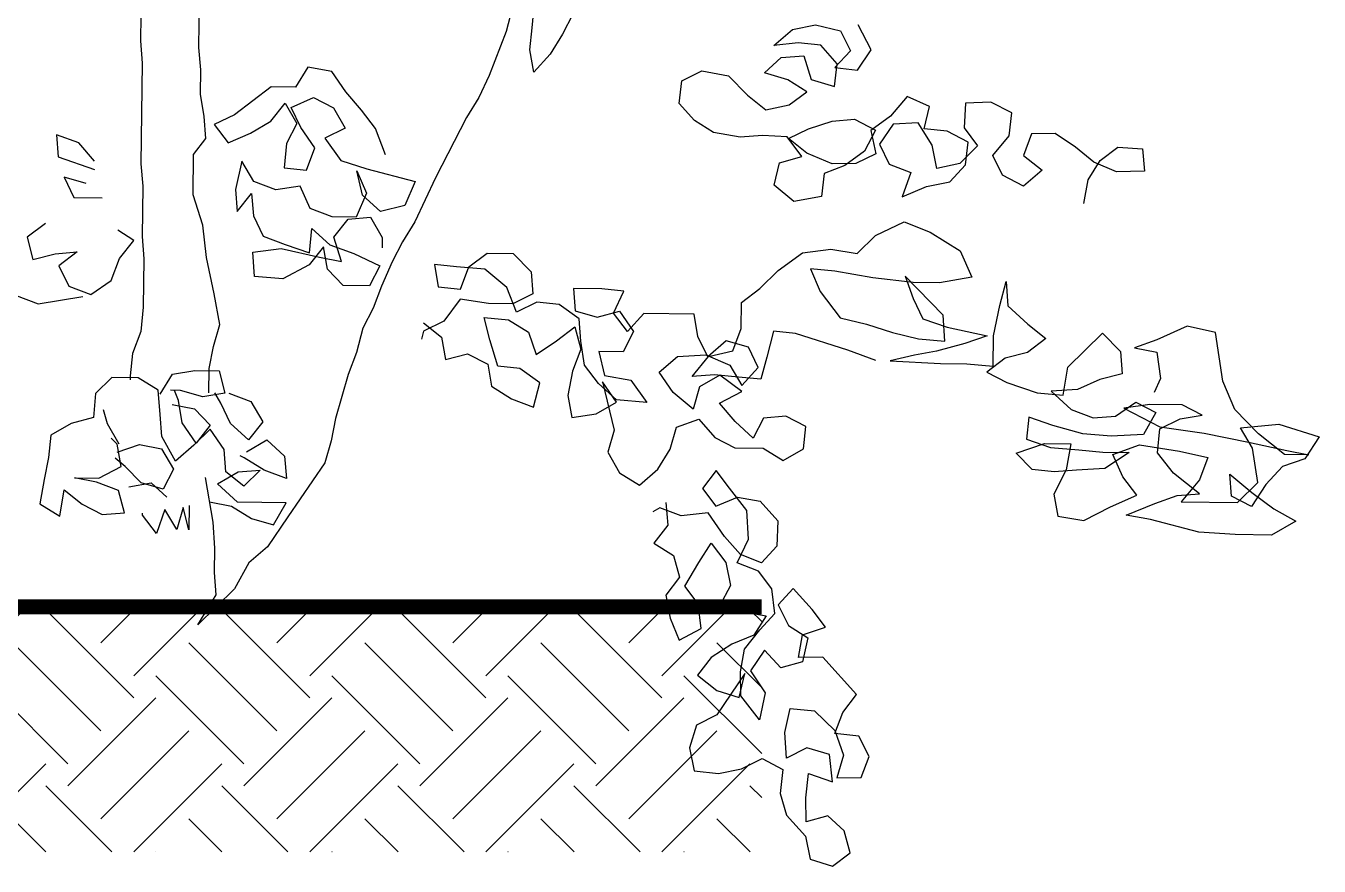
# Model space of a CAD drawing. Header units: millimetres. Extents: x 233857 to 235003, y 252930 to 253232.
# Drawn here: x 234419 to 234432.19, y 253005.93 to 253014.51 of the extents above; entities that cross this region are included whole.
import ezdxf

# ---------------------------------------------------------------- set-up
doc = ezdxf.new("R2010")
doc.units = ezdxf.units.MM
doc.layers.add('1DIVERS', color=7, linetype='CONTINUOUS')

msp = doc.modelspace()

# ---------------------------------------------------------------- hatches: boundary and pattern name
at = {"layer": '1DIVERS'}
h = msp.add_hatch(dxfattribs=at)
h.set_pattern_fill('EARTH', color=256, scale=0.2, angle=45, style=0)
h.set_pattern_definition([(45, (234416.508, 253006.0795), (1e-16, 1.79605), [1.27, -1.27]), (45, (234416.1713, 253006.4163), (1e-16, 1.79605), [1.27, -1.27]), (45, (234415.8345, 253006.753), (1e-16, 1.79605), [1.27, -1.27]), (135, (234415.8345, 253006.9775), (-1.79605, 1e-16), [1.27, -1.27]), (135, (234416.1713, 253007.3143), (-1.79605, 1e-16), [1.27, -1.27]), (135, (234416.508, 253007.651), (-1.79605, 1e-16), [1.27, -1.27])])
h.paths.add_polyline_path([(234408.508, 253008.58), (234408.508, 253006.079), (234426.508, 253006.079), (234426.508, 253008.58)])

# ---------------------------------------------------------------- linework, layer by layer
at = {"layer": '1DIVERS', "color": 104}
for points in [[(234420.186, 253015.654), (234420.17, 253014.356), (234420.187, 253014.13), (234420.174, 253013.1), (234420.192, 253012.873), (234420.186, 253012.358), (234420.203, 253012.132), (234420.197, 253011.637), (234420.173, 253011.391), (234420.088, 253011.165), (234420.065, 253010.939), (234420.064, 253010.898)], [(234420.866, 253010.764), (234420.869, 253011.011), (234420.913, 253011.237), (234420.978, 253011.463), (234420.92, 253011.773), (234420.842, 253012.144), (234420.805, 253012.474), (234420.706, 253012.784), (234420.711, 253013.196), (234420.837, 253013.359), (234420.819, 253013.586), (234420.781, 253013.813), (234420.784, 253014.06), (234420.766, 253014.287), (234420.775, 253015.028)], [(234423.964, 253014.7), (234423.899, 253014.453), (234423.728, 253014.003), (234423.622, 253013.777), (234423.496, 253013.573), (234423.18, 253012.959), (234422.968, 253012.509), (234422.842, 253012.304), (234422.736, 253012.1), (234422.63, 253011.854), (234422.545, 253011.628), (234422.439, 253011.424), (234422.374, 253011.177), (234422.289, 253010.952), (234422.16, 253010.501), (234422.116, 253010.275), (234422.051, 253010.049), (234421.674, 253009.498), (234421.674, 253009.498), (234421.464, 253009.191), (234421.276, 253009.029), (234421.129, 253008.763), (234420.754, 253008.397), (234420.943, 253008.704), (234420.925, 253008.93), (234420.928, 253009.177), (234420.911, 253009.445), (234420.834, 253009.899)], [(234424.581, 253014.63), (234424.475, 253014.426), (234424.349, 253014.221), (234424.182, 253014.038), (234424.143, 253014.265), (234424.167, 253014.491), (234424.191, 253014.738)], [(234429.794, 253012.695), (234429.838, 253012.939), (234429.96, 253013.135), (234430.142, 253013.271), (234430.393, 253013.256), (234430.413, 253013.026), (234430.127, 253013.02), (234429.896, 253013.12), (234429.708, 253013.27), (234429.502, 253013.41), (234429.261, 253013.407), (234429.179, 253013.187), (234429.367, 253013.037), (234429.178, 253012.873), (234428.965, 253012.984), (234428.864, 253013.188), (234429.032, 253013.387), (234429.058, 253013.621), (234428.845, 253013.732), (234428.587, 253013.719), (234428.572, 253013.468), (234428.708, 253013.285), (234428.53, 253013.104), (234428.293, 253013.055), (234428.245, 253013.292), (234428.105, 253013.52), (234427.848, 253013.507), (234427.708, 253013.301), (234427.809, 253013.097), (234428.029, 253013.014), (234427.939, 253012.766), (234428.189, 253012.871), (234428.425, 253012.919), (234428.586, 253013.09), (234428.612, 253013.323), (234428.399, 253013.434), (234428.166, 253013.46), (234428.22, 253013.687), (234427.99, 253013.787), (234427.822, 253013.588), (234427.622, 253013.441), (234427.67, 253013.205), (234427.467, 253013.104), (234427.226, 253013.102), (234426.968, 253013.209), (234426.779, 253013.359), (234426.983, 253013.46), (234427.226, 253013.536), (234427.455, 253013.556), (234427.668, 253013.445), (234427.557, 253013.232), (234427.357, 253013.085), (234427.143, 253013.002), (234427.117, 253012.769), (234426.834, 253012.717), (234426.635, 253012.884), (234426.689, 253013.111), (234426.915, 253013.177), (234426.768, 253013.376), (234426.517, 253013.392), (234426.288, 253013.372), (234426.015, 253013.422), (234425.82, 253013.544), (234425.666, 253013.716), (234425.693, 253013.949), (234425.896, 253014.05), (234426.169, 253013.999), (234426.361, 253013.803), (234426.55, 253013.653), (234426.786, 253013.702), (234426.969, 253013.837), (234426.773, 253013.959), (234426.536, 253014.031), (234426.707, 253014.185), (234426.937, 253014.205), (234427.013, 253013.962), (234427.251, 253013.89), (234427.277, 253014.123), (234427.112, 253014.312), (234426.879, 253014.338), (234426.632, 253014.308), (234426.821, 253014.472), (234427.057, 253014.52), (234427.312, 253014.459), (234427.413, 253014.255), (234427.252, 253014.084), (234427.486, 253014.058), (234427.625, 253014.264), (234427.492, 253014.521)], [(234422.668, 253013.192), (234422.568, 253013.461), (234422.426, 253013.648), (234422.264, 253013.836), (234422.122, 253014.043), (234421.876, 253014.088), (234421.75, 253013.883), (234421.502, 253013.886), (234421.128, 253013.603), (234420.921, 253013.503), (234421.063, 253013.315), (234421.291, 253013.415), (234421.498, 253013.536), (234421.645, 253013.72), (234421.765, 253013.512), (234421.66, 253013.308), (234421.636, 253013.061), (234421.862, 253013.038), (234421.948, 253013.263), (234421.806, 253013.471), (234421.706, 253013.678), (234421.934, 253013.778), (234422.138, 253013.673), (234422.259, 253013.465), (234422.052, 253013.365), (234422.214, 253013.136), (234422.48, 253013.05), (234422.973, 253012.921), (234422.867, 253012.675), (234422.619, 253012.616), (234422.436, 253012.783), (234422.377, 253013.031), (234422.477, 253012.803), (234422.371, 253012.557), (234422.124, 253012.561), (234421.899, 253012.646), (234421.799, 253012.874), (234421.551, 253012.836), (234421.326, 253012.921), (234421.205, 253013.128), (234421.139, 253012.841), (234421.157, 253012.614), (234421.303, 253012.797), (234421.321, 253012.571), (234421.421, 253012.363), (234421.647, 253012.278), (234421.893, 253012.193), (234421.917, 253012.44), (234422.1, 253012.273), (234422.346, 253012.187), (234422.612, 253012.06), (234422.507, 253011.855), (234422.239, 253011.859), (234422.076, 253012.026), (234422.038, 253012.253), (234421.891, 253012.069), (234421.622, 253011.928), (234421.334, 253011.953), (234421.316, 253012.2), (234421.605, 253012.238), (234421.995, 253012.15), (234422.221, 253012.106), (234422.142, 253012.354), (234422.289, 253012.538), (234422.515, 253012.556), (234422.636, 253012.348), (234422.635, 253012.245)], [(234419.701, 253013.127), (234419.539, 253013.314), (234419.313, 253013.399), (234419.331, 253013.172), (234419.7, 253013.044)], [(234419.616, 253012.901), (234419.39, 253012.966), (234419.491, 253012.759), (234419.779, 253012.755)], [(234419.199, 253012.494), (234419.012, 253012.353), (234419.071, 253012.125), (234419.298, 253012.184), (234419.525, 253012.202), (234419.338, 253012.06), (234419.438, 253011.853), (234419.663, 253011.768), (234419.871, 253011.909), (234419.956, 253012.135), (234420.103, 253012.318), (234419.939, 253012.423)], [(234427.673, 253011.093), (234427.386, 253011.2), (234426.853, 253011.371), (234426.626, 253011.395), (234426.561, 253011.128), (234426.497, 253010.902), (234426.27, 253010.925), (234426.024, 253010.949), (234425.797, 253010.931), (234425.964, 253011.135), (234426.212, 253011.194), (234426.297, 253011.419), (234426.301, 253011.687), (234426.488, 253011.829), (234426.675, 253012.012), (234426.925, 253012.194), (234427.214, 253012.232), (234427.481, 253012.187), (234427.668, 253012.37), (234427.959, 253012.51), (234428.225, 253012.404), (234428.532, 253012.215), (234428.652, 253011.946), (234428.321, 253011.888), (234428.054, 253011.891), (234427.642, 253011.938), (234427.252, 253012.005), (234427.005, 253012.028), (234427.105, 253011.8), (234427.308, 253011.53), (234427.575, 253011.465), (234427.841, 253011.379), (234428.108, 253011.314), (234428.376, 253011.29), (234428.358, 253011.558), (234427.972, 253011.954), (234428.052, 253011.727), (234428.152, 253011.519), (234428.398, 253011.434), (234428.809, 253011.346), (234428.581, 253011.267), (234428.292, 253011.188), (234428.065, 253011.15), (234427.817, 253011.091), (234428.332, 253011.064), (234428.599, 253011.061), (234428.867, 253011.037), (234428.871, 253011.346), (234428.936, 253011.654), (234429.001, 253011.9), (234429.019, 253011.653), (234429.222, 253011.465), (234429.406, 253011.318), (234429.219, 253011.176), (234428.991, 253011.118), (234428.804, 253010.976), (234429.009, 253010.87), (234429.316, 253010.763), (234429.584, 253010.739), (234429.629, 253011.027), (234429.983, 253011.373), (234430.166, 253011.185), (234430.184, 253010.958), (234429.957, 253010.899), (234429.729, 253010.799), (234429.461, 253010.782), (234429.664, 253010.594), (234429.89, 253010.509), (234430.117, 253010.527), (234430.324, 253010.668), (234430.529, 253010.563), (234430.403, 253010.338), (234430.073, 253010.321), (234429.785, 253010.346), (234429.477, 253010.432), (234429.231, 253010.517), (234429.207, 253010.291), (234429.454, 253010.206), (234429.742, 253010.181), (234429.988, 253010.158), (234430.256, 253010.154), (234430.007, 253009.993), (234429.718, 253009.976), (234429.492, 253009.958), (234429.265, 253009.981), (234429.103, 253010.148), (234429.392, 253010.248), (234429.66, 253010.244), (234429.615, 253009.977), (234429.489, 253009.731), (234429.527, 253009.504), (234429.794, 253009.46), (234430.064, 253009.601), (234430.333, 253009.721), (234430.191, 253009.908), (234430.091, 253010.136), (234430.36, 253010.235), (234430.771, 253010.168), (234431.059, 253010.103), (234430.973, 253009.877), (234430.785, 253009.653), (234431.362, 253009.646), (234431.57, 253009.849), (234431.513, 253010.2), (234431.392, 253010.408), (234431.784, 253010.444), (234432.194, 253010.315), (234432.047, 253010.09), (234431.82, 253010.011), (234431.652, 253009.828), (234431.505, 253009.603), (234431.301, 253009.709), (234431.283, 253009.935), (234431.507, 253009.747), (234431.732, 253009.58), (234431.957, 253009.453), (234431.708, 253009.312), (234431.337, 253009.317), (234430.967, 253009.342), (234430.474, 253009.472), (234430.227, 253009.516), (234430.517, 253009.636), (234430.745, 253009.716), (234430.972, 253009.733), (234430.707, 253009.943), (234430.544, 253010.151), (234430.568, 253010.397), (234430.775, 253010.498), (234431.002, 253010.536), (234430.798, 253010.642), (234430.468, 253010.646), (234430.2, 253010.608), (234430.568, 253010.418), (234431.021, 253010.351), (234431.473, 253010.262), (234431.863, 253010.175), (234432.089, 253010.131), (234431.842, 253010.134), (234431.577, 253010.344), (234431.333, 253010.594), (234431.213, 253010.884), (234431.137, 253011.379), (234430.849, 253011.444), (234430.538, 253011.304), (234430.311, 253011.224), (234430.537, 253011.18), (234430.575, 253010.912), (234430.511, 253010.769)], [(234418.6, 253012.337), (234418.27, 253012.321), (234418.023, 253012.365), (234417.856, 253012.203), (234418.019, 253012.015), (234418.286, 253011.991), (234418.513, 253012.009), (234418.697, 253011.862), (234418.884, 253012.004), (234418.901, 253011.757), (234419.127, 253011.672), (234419.581, 253011.748)], [(234423.058, 253011.478), (234423.241, 253011.331), (234423.28, 253011.104), (234423.507, 253011.163), (234423.712, 253011.058), (234423.75, 253010.831), (234423.954, 253010.704), (234424.18, 253010.619), (234424.245, 253010.866), (234424.041, 253011.012), (234423.814, 253011.036), (234423.735, 253011.304), (234423.676, 253011.532), (234423.923, 253011.508), (234424.128, 253011.382), (234424.207, 253011.154), (234424.415, 253011.296), (234424.602, 253011.438), (234424.661, 253011.21), (234424.576, 253010.985), (234424.531, 253010.738), (234424.57, 253010.511), (234424.817, 253010.549), (234425.025, 253010.67), (234424.883, 253010.878), (234425.001, 253010.382), (234424.936, 253010.157), (234425.057, 253009.949), (234425.261, 253009.823), (234425.449, 253009.985), (234425.575, 253010.19), (234425.639, 253010.415), (234425.867, 253010.495), (234426.029, 253010.308), (234426.234, 253010.202), (234426.522, 253010.198), (234426.727, 253010.072), (234426.934, 253010.193), (234426.958, 253010.419), (234426.753, 253010.525), (234426.526, 253010.507), (234426.421, 253010.303), (234426.237, 253010.47), (234426.075, 253010.657), (234426.303, 253010.778), (234426.079, 253010.945), (234425.871, 253010.824), (234425.807, 253010.599), (234425.603, 253010.766), (234425.461, 253010.974), (234425.649, 253011.136), (234425.937, 253011.153), (234426.183, 253011.047), (234426.304, 253010.84), (234426.471, 253011.023), (234426.371, 253011.23), (234426.145, 253011.295), (234425.957, 253011.132), (234425.857, 253011.339), (234425.819, 253011.567), (234425.304, 253011.573), (234425.137, 253011.39), (234424.995, 253011.577), (234425.101, 253011.802), (234424.875, 253011.826), (234424.586, 253011.829), (234424.604, 253011.602), (234424.83, 253011.538), (234425.057, 253011.597), (234425.199, 253011.389), (234425.093, 253011.184), (234424.846, 253011.187), (234424.905, 253010.94), (234425.172, 253010.895), (234425.334, 253010.666), (234425.025, 253010.691), (234424.842, 253010.858), (234424.7, 253011.045), (234424.662, 253011.293), (234424.644, 253011.52), (234424.44, 253011.666), (234424.214, 253011.69), (234424.007, 253011.589), (234423.907, 253011.838), (234423.683, 253012.026), (234423.395, 253012.05), (234423.168, 253012.074), (234423.207, 253011.847), (234423.433, 253011.823), (234423.518, 253012.049), (234423.705, 253012.19), (234423.973, 253012.187), (234424.156, 253011.999), (234424.174, 253011.773), (234423.967, 253011.672), (234423.719, 253011.675), (234423.432, 253011.72), (234423.264, 253011.496), (234423.057, 253011.395), (234423.035, 253011.313)], [(234420.371, 253010.75), (234420.497, 253010.954), (234420.725, 253010.992), (234420.972, 253010.989), (234421.031, 253010.762), (234420.804, 253010.724), (234420.578, 253010.788), (234420.475, 253010.79)], [(234420.872, 253009.652), (234421.098, 253009.608), (234421.303, 253009.482), (234421.528, 253009.417), (234421.655, 253009.642), (234421.161, 253009.648), (234420.957, 253009.836), (234421.165, 253009.957), (234421.391, 253009.975), (234421.225, 253009.812), (234421.041, 253009.959), (234421.023, 253010.185), (234420.882, 253010.393), (234420.715, 253010.23), (234420.527, 253010.068), (234420.386, 253010.317), (234420.369, 253010.544), (234420.351, 253010.791), (234420.147, 253010.917), (234419.879, 253010.921), (234419.712, 253010.758), (234419.689, 253010.511), (234419.461, 253010.452), (234419.254, 253010.331), (234419.23, 253010.105), (234419.186, 253009.879), (234419.142, 253009.632), (234419.346, 253009.506), (234419.391, 253009.773), (234419.575, 253009.627), (234419.779, 253009.521), (234420.006, 253009.539), (234419.947, 253009.766), (234419.722, 253009.852), (234419.496, 253009.896), (234419.743, 253009.893), (234419.971, 253010.013), (234419.932, 253010.24), (234419.871, 253010.303)], [(234420.494, 253010.645), (234420.72, 253010.601), (234420.882, 253010.434), (234420.736, 253010.251), (234420.594, 253010.459), (234420.556, 253010.686), (234420.516, 253010.789)], [(234421.072, 253010.761), (234421.297, 253010.676), (234421.418, 253010.469), (234421.272, 253010.285), (234421.088, 253010.452), (234420.988, 253010.66), (234420.928, 253010.763)], [(234419.953, 253010.24), (234419.832, 253010.448), (234419.793, 253010.592)], [(234419.931, 253010.158), (234420.159, 253010.237), (234420.385, 253010.193), (234420.506, 253009.986), (234420.4, 253009.781), (234420.175, 253009.846), (234420.012, 253010.013), (234419.91, 253010.096)], [(234421.25, 253010.162), (234421.457, 253010.283), (234421.64, 253010.116), (234421.658, 253009.889), (234421.432, 253009.974), (234421.228, 253010.1), (234421.187, 253010.122)], [(234425.53, 253009.646), (234425.548, 253009.412), (234425.408, 253009.23), (234425.606, 253009.103), (234425.668, 253008.882), (234425.528, 253008.699), (234425.575, 253008.463), (234425.666, 253008.24), (234425.89, 253008.36), (234425.859, 253008.61), (234425.722, 253008.792), (234425.865, 253009.032), (234425.991, 253009.23), (234426.142, 253009.033), (234426.189, 253008.798), (234426.076, 253008.585), (234426.321, 253008.529), (234426.553, 253008.489), (234426.426, 253008.291), (234426.203, 253008.199), (234425.992, 253008.064), (234425.852, 253007.881), (234426.049, 253007.726), (234426.279, 253007.656), (234426.334, 253007.901), (234426.051, 253007.478), (234425.842, 253007.371), (234425.772, 253007.142), (234425.819, 253006.906), (234426.066, 253006.879), (234426.301, 253006.926), (234426.511, 253007.033), (234426.724, 253006.92), (234426.697, 253006.674), (234426.759, 253006.452), (234426.953, 253006.238), (234427, 253006.003), (234427.23, 253005.933), (234427.411, 253006.07), (234427.349, 253006.292), (234427.182, 253006.446), (234426.96, 253006.384), (234426.958, 253006.632), (234426.984, 253006.878), (234427.228, 253006.793), (234427.198, 253007.072), (234426.968, 253007.141), (234426.759, 253007.035), (234426.742, 253007.298), (234426.798, 253007.543), (234427.045, 253007.517), (234427.254, 253007.317), (234427.343, 253007.065), (234427.274, 253006.835), (234427.522, 253006.837), (234427.605, 253007.052), (234427.499, 253007.261), (234427.252, 253007.288), (234427.336, 253007.503), (234427.476, 253007.685), (234427.13, 253008.067), (234426.882, 253008.064), (234426.922, 253008.295), (234427.159, 253008.371), (234427.022, 253008.553), (234426.829, 253008.767), (234426.675, 253008.599), (234426.781, 253008.39), (234426.979, 253008.264), (234426.923, 253008.018), (234426.702, 253007.956), (234426.536, 253008.139), (234426.394, 253007.928), (234426.543, 253007.702), (234426.486, 253007.427), (234426.294, 253007.67), (234426.292, 253007.918), (234426.332, 253008.149), (234426.487, 253008.346), (234426.641, 253008.513), (234426.61, 253008.763), (234426.473, 253008.944), (234426.258, 253009.028), (234426.372, 253009.27), (234426.357, 253009.562), (234426.179, 253009.79), (234426.042, 253009.971), (234425.902, 253009.789), (234426.039, 253009.607), (234426.262, 253009.698), (234426.493, 253009.658), (234426.673, 253009.459), (234426.66, 253009.198), (234426.506, 253009.03), (234426.292, 253009.114), (234426.126, 253009.297), (234425.962, 253009.538), (234425.684, 253009.508), (234425.469, 253009.591), (234425.395, 253009.551)], [(234420.05, 253009.806), (234420.278, 253009.845), (234420.44, 253009.698)], [(234420.666, 253009.613), (234420.663, 253009.366), (234420.604, 253009.593), (234420.539, 253009.368), (234420.418, 253009.575), (234420.333, 253009.329), (234420.191, 253009.516), (234420.191, 253009.537)]]:
    msp.add_lwpolyline(points, dxfattribs=at)
at = {"layer": '1DIVERS', "ltscale": 0.5, "const_width": 0.15, "flags": 128}
msp.add_lwpolyline([(234426.508, 253008.58), (234408.508, 253008.58)], dxfattribs=at)

doc.saveas('drawing.dxf')
